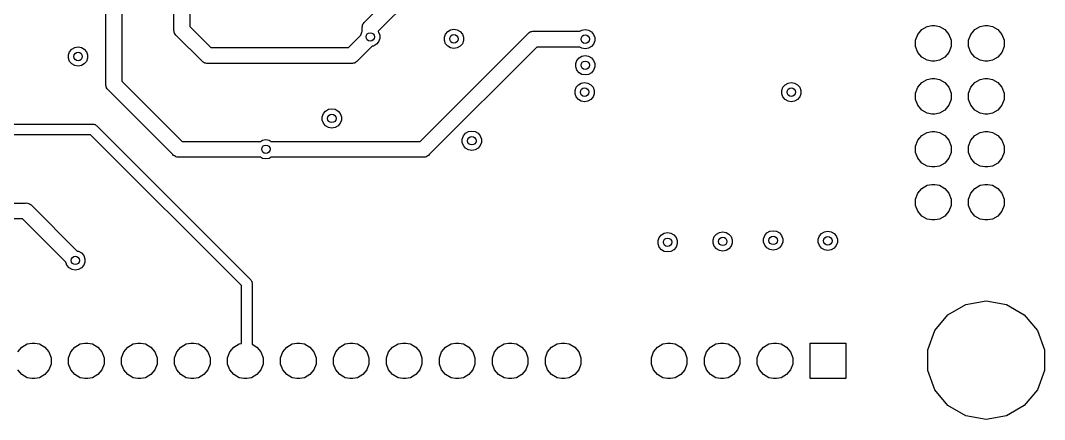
# Model space of a CAD drawing. Extents: x 91.8 to 190.2, y -113.9 to -59.9.
# Drawn here: x 141.12 to 190.22, y -113.85 to -94.71 of the extents above; entities that cross this region are included whole.
import ezdxf

# ---------------------------------------------------------------- set-up
doc = ezdxf.new("R2010")
doc.units = 0
doc.header["$MEASUREMENT"] = 0
doc.layers.add('BLACK', color=7, linetype='CONTINUOUS')

msp = doc.modelspace()

# ---------------------------------------------------------------- linework, layer by layer
at = {"layer": 'BLACK', "linetype": 'CONTINUOUS'}
for p, q in [((148.479, -95.1434), (148.479, -81.4578)), ((149.241, -81.3166), (149.241, -95.0022)), ((145.219, -97.7634), (145.219, -90.181)), ((145.981, -90.0572), (145.981, -97.6222)), ((157.632, -94.7788), (161.259, -91.1524)), ((161.698, -91.791), (158.271, -95.2178)), ((148.475, -95.1937), (148.479, -95.1434)), ((148.488, -95.2426), (148.475, -95.1937)), ((148.496, -95.2923), (148.488, -95.2426)), ((149.241, -95.0022), (150.248, -96.009)), ((157.488, -95.2679), (157.509, -95.2428)), ((157.505, -95.0263), (157.518, -94.9775)), ((157.509, -95.0766), (157.505, -95.0263)), ((157.509, -95.2428), (157.509, -95.0766)), ((157.518, -94.9775), (157.526, -94.9277)), ((157.526, -94.9277), (157.535, -94.9129)), ((157.535, -94.9129), (157.539, -94.8965)), ((157.539, -94.8965), (157.568, -94.8551)), ((157.568, -94.8551), (157.594, -94.8113)), ((157.594, -94.8113), (157.632, -94.7788)), ((158.271, -95.2178), (158.271, -95.2428)), ((158.271, -95.2428), (158.292, -95.2679)), ((161.503, -95.3629), (161.607, -95.2394)), ((161.607, -95.2394), (161.746, -95.1587)), ((161.746, -95.1587), (161.905, -95.1307)), ((161.905, -95.1307), (162.064, -95.1587)), ((162.064, -95.1587), (162.203, -95.2394)), ((162.203, -95.2394), (162.307, -95.3629)), ((165.573, -95.255), (165.588, -95.2465)), ((165.588, -95.2465), (165.637, -95.2377)), ((165.637, -95.2377), (165.686, -95.2246)), ((165.686, -95.2246), (165.737, -95.229)), ((165.737, -95.229), (167.946, -95.229)), ((167.946, -95.229), (168.041, -95.1737)), ((168.041, -95.1737), (168.2, -95.1457)), ((168.2, -95.1457), (168.359, -95.1737)), ((168.359, -95.1737), (168.498, -95.2544)), ((184.143, -95.3784), (184.335, -95.1488)), ((184.335, -95.1488), (184.595, -94.9989)), ((184.595, -94.9989), (184.816, -94.96)), ((184.816, -94.96), (184.964, -94.96)), ((184.964, -94.96), (185.185, -94.9989)), ((185.185, -94.9989), (185.445, -95.1488)), ((185.445, -95.1488), (185.637, -95.3784)), ((186.683, -95.3784), (186.875, -95.1488)), ((186.875, -95.1488), (187.135, -94.9989)), ((187.135, -94.9989), (187.356, -94.96)), ((187.356, -94.96), (187.504, -94.96)), ((187.504, -94.96), (187.725, -94.9989)), ((187.725, -94.9989), (187.985, -95.1488)), ((187.985, -95.1488), (188.177, -95.3784)), ((148.505, -95.3071), (148.496, -95.2923)), ((148.509, -95.3235), (148.505, -95.3071)), ((148.538, -95.3649), (148.509, -95.3235)), ((148.564, -95.4087), (148.538, -95.3649)), ((148.602, -95.4412), (148.564, -95.4087)), ((149.809, -96.6476), (148.602, -95.4412)), ((156.842, -96.009), (157.433, -95.4178)), ((157.433, -95.4178), (157.488, -95.2679)), ((158.292, -95.7321), (158.188, -95.8556)), ((158.292, -95.2679), (158.347, -95.4194)), ((158.347, -95.5806), (158.292, -95.7321)), ((158.347, -95.4194), (158.347, -95.5806)), ((160.282, -100.509), (165.439, -95.3524)), ((161.448, -95.5144), (161.503, -95.3629)), ((161.448, -95.6756), (161.448, -95.5144)), ((161.503, -95.8271), (161.448, -95.6756)), ((162.307, -95.3629), (162.362, -95.5144)), ((162.362, -95.6756), (162.307, -95.8271)), ((162.362, -95.5144), (162.362, -95.6756)), ((165.439, -95.3524), (165.471, -95.3136)), ((165.471, -95.3136), (165.515, -95.2884)), ((165.515, -95.2884), (165.556, -95.2594)), ((165.556, -95.2594), (165.573, -95.255)), ((168.498, -95.2544), (168.602, -95.3779)), ((168.602, -95.3779), (168.657, -95.5294)), ((168.657, -95.6906), (168.602, -95.8421)), ((168.657, -95.5294), (168.657, -95.6906)), ((184.04, -95.6601), (184.143, -95.3784)), ((184.04, -95.9599), (184.04, -95.6601)), ((185.637, -95.3784), (185.74, -95.6601)), ((185.74, -95.6601), (185.74, -95.9599)), ((186.58, -95.6601), (186.683, -95.3784)), ((186.58, -95.9599), (186.58, -95.6601)), ((188.177, -95.3784), (188.28, -95.6601)), ((188.28, -95.6601), (188.28, -95.9599)), ((143.423, -96.3594), (143.478, -96.2079)), ((143.478, -96.2079), (143.582, -96.0844)), ((143.582, -96.0844), (143.721, -96.0037)), ((143.721, -96.0037), (143.88, -95.9757)), ((143.88, -95.9757), (144.039, -96.0037)), ((144.039, -96.0037), (144.178, -96.0844)), ((144.178, -96.0844), (144.282, -96.2079)), ((144.282, -96.2079), (144.337, -96.3594)), ((150.248, -96.009), (156.842, -96.009)), ((157.981, -95.9483), (157.281, -96.6476)), ((158.049, -95.9363), (157.981, -95.9483)), ((158.188, -95.8556), (158.049, -95.9363)), ((165.878, -95.991), (160.721, -101.148)), ((161.607, -95.9506), (161.503, -95.8271)), ((161.746, -96.0313), (161.607, -95.9506)), ((161.905, -96.0593), (161.746, -96.0313)), ((162.064, -96.0313), (161.905, -96.0593)), ((162.203, -95.9506), (162.064, -96.0313)), ((162.307, -95.8271), (162.203, -95.9506)), ((167.946, -95.991), (165.878, -95.991)), ((168.041, -96.0463), (167.946, -95.991)), ((168.2, -96.0743), (168.041, -96.0463)), ((168.359, -96.0463), (168.2, -96.0743)), ((168.498, -95.9656), (168.359, -96.0463)), ((168.602, -95.8421), (168.498, -95.9656)), ((184.143, -96.2416), (184.04, -95.9599)), ((185.74, -95.9599), (185.637, -96.2416)), ((186.683, -96.2416), (186.58, -95.9599)), ((188.28, -95.9599), (188.177, -96.2416)), ((143.423, -96.5206), (143.423, -96.3594)), ((143.478, -96.6721), (143.423, -96.5206)), ((143.582, -96.7956), (143.478, -96.6721)), ((144.282, -96.6721), (144.178, -96.7956)), ((144.337, -96.5206), (144.282, -96.6721)), ((144.337, -96.3594), (144.337, -96.5206)), ((149.841, -96.6864), (149.809, -96.6476)), ((149.885, -96.7116), (149.841, -96.6864)), ((149.926, -96.7406), (149.885, -96.7116)), ((157.205, -96.7116), (157.163, -96.7406)), ((157.249, -96.6864), (157.205, -96.7116)), ((157.281, -96.6476), (157.249, -96.6864)), ((167.743, -96.7794), (167.798, -96.6279)), ((167.798, -96.6279), (167.902, -96.5044)), ((167.902, -96.5044), (168.041, -96.4237)), ((168.041, -96.4237), (168.2, -96.3957)), ((168.2, -96.3957), (168.359, -96.4237)), ((168.359, -96.4237), (168.498, -96.5044)), ((168.498, -96.5044), (168.602, -96.6279)), ((168.602, -96.6279), (168.657, -96.7794)), ((184.335, -96.4712), (184.143, -96.2416)), ((184.595, -96.6211), (184.335, -96.4712)), ((184.816, -96.66), (184.595, -96.6211)), ((184.964, -96.66), (184.816, -96.66)), ((185.185, -96.6211), (184.964, -96.66)), ((185.445, -96.4712), (185.185, -96.6211)), ((185.637, -96.2416), (185.445, -96.4712)), ((186.875, -96.4712), (186.683, -96.2416)), ((187.135, -96.6211), (186.875, -96.4712)), ((187.356, -96.66), (187.135, -96.6211)), ((187.504, -96.66), (187.356, -96.66)), ((187.725, -96.6211), (187.504, -96.66)), ((187.985, -96.4712), (187.725, -96.6211)), ((188.177, -96.2416), (187.985, -96.4712)), ((143.721, -96.8763), (143.582, -96.7956)), ((143.88, -96.9043), (143.721, -96.8763)), ((144.039, -96.8763), (143.88, -96.9043)), ((144.178, -96.7956), (144.039, -96.8763)), ((149.943, -96.745), (149.926, -96.7406)), ((149.958, -96.7535), (149.943, -96.745)), ((150.007, -96.7623), (149.958, -96.7535)), ((150.056, -96.7754), (150.007, -96.7623)), ((150.107, -96.771), (150.056, -96.7754)), ((156.983, -96.771), (150.107, -96.771)), ((157.034, -96.7754), (156.983, -96.771)), ((157.083, -96.7623), (157.034, -96.7754)), ((157.132, -96.7535), (157.083, -96.7623)), ((157.147, -96.745), (157.132, -96.7535)), ((157.163, -96.7406), (157.147, -96.745)), ((167.743, -96.9406), (167.743, -96.7794)), ((167.798, -97.0921), (167.743, -96.9406)), ((167.902, -97.2156), (167.798, -97.0921)), ((168.041, -97.2963), (167.902, -97.2156)), ((168.498, -97.2156), (168.359, -97.2963)), ((168.602, -97.0921), (168.498, -97.2156)), ((168.657, -96.9406), (168.602, -97.0921)), ((168.657, -96.7794), (168.657, -96.9406)), ((145.981, -97.6222), (148.868, -100.509)), ((168.011, -97.7137), (168.17, -97.6857)), ((168.2, -97.3243), (168.041, -97.2963)), ((168.17, -97.6857), (168.329, -97.7137)), ((168.359, -97.2963), (168.2, -97.3243)), ((177.921, -97.7137), (178.08, -97.6857)), ((178.08, -97.6857), (178.239, -97.7137)), ((184.143, -97.9184), (184.335, -97.6888)), ((184.335, -97.6888), (184.595, -97.5389)), ((184.595, -97.5389), (184.816, -97.5)), ((184.816, -97.5), (184.964, -97.5)), ((184.964, -97.5), (185.185, -97.5389)), ((185.185, -97.5389), (185.445, -97.6888)), ((185.445, -97.6888), (185.637, -97.9184)), ((186.683, -97.9184), (186.875, -97.6888)), ((186.875, -97.6888), (187.135, -97.5389)), ((187.135, -97.5389), (187.356, -97.5)), ((187.356, -97.5), (187.504, -97.5)), ((187.504, -97.5), (187.725, -97.5389)), ((187.725, -97.5389), (187.985, -97.6888)), ((187.985, -97.6888), (188.177, -97.9184)), ((145.215, -97.8137), (145.219, -97.7634)), ((145.228, -97.8626), (145.215, -97.8137)), ((145.236, -97.9123), (145.228, -97.8626)), ((145.245, -97.9271), (145.236, -97.9123)), ((145.249, -97.9435), (145.245, -97.9271)), ((145.278, -97.9849), (145.249, -97.9435)), ((145.304, -98.0287), (145.278, -97.9849)), ((145.342, -98.0612), (145.304, -98.0287)), ((148.429, -101.148), (145.342, -98.0612)), ((167.713, -98.0694), (167.768, -97.9179)), ((167.713, -98.2306), (167.713, -98.0694)), ((167.768, -97.9179), (167.872, -97.7944)), ((167.872, -97.7944), (168.011, -97.7137)), ((168.329, -97.7137), (168.468, -97.7944)), ((168.468, -97.7944), (168.572, -97.9179)), ((168.572, -97.9179), (168.627, -98.0694)), ((168.627, -98.0694), (168.627, -98.2306)), ((177.623, -98.0694), (177.678, -97.9179)), ((177.623, -98.2306), (177.623, -98.0694)), ((177.678, -97.9179), (177.782, -97.7944)), ((177.782, -97.7944), (177.921, -97.7137)), ((178.239, -97.7137), (178.378, -97.7944)), ((178.378, -97.7944), (178.482, -97.9179)), ((178.482, -97.9179), (178.537, -98.0694)), ((178.537, -98.0694), (178.537, -98.2306)), ((184.04, -98.2001), (184.143, -97.9184)), ((185.637, -97.9184), (185.74, -98.2001)), ((186.58, -98.2001), (186.683, -97.9184)), ((188.177, -97.9184), (188.28, -98.2001)), ((167.768, -98.3821), (167.713, -98.2306)), ((167.872, -98.5056), (167.768, -98.3821)), ((168.011, -98.5863), (167.872, -98.5056)), ((168.17, -98.6143), (168.011, -98.5863)), ((168.329, -98.5863), (168.17, -98.6143)), ((168.468, -98.5056), (168.329, -98.5863)), ((168.572, -98.3821), (168.468, -98.5056)), ((168.627, -98.2306), (168.572, -98.3821)), ((177.678, -98.3821), (177.623, -98.2306)), ((177.782, -98.5056), (177.678, -98.3821)), ((177.921, -98.5863), (177.782, -98.5056)), ((178.08, -98.6143), (177.921, -98.5863)), ((178.239, -98.5863), (178.08, -98.6143)), ((178.378, -98.5056), (178.239, -98.5863)), ((178.482, -98.3821), (178.378, -98.5056)), ((178.537, -98.2306), (178.482, -98.3821)), ((184.04, -98.4999), (184.04, -98.2001)), ((184.143, -98.7816), (184.04, -98.4999)), ((185.74, -98.4999), (185.637, -98.7816)), ((185.74, -98.2001), (185.74, -98.4999)), ((186.58, -98.4999), (186.58, -98.2001)), ((186.683, -98.7816), (186.58, -98.4999)), ((188.28, -98.4999), (188.177, -98.7816)), ((188.28, -98.2001), (188.28, -98.4999)), ((155.593, -99.3294), (155.648, -99.1779)), ((155.648, -99.1779), (155.752, -99.0544)), ((155.752, -99.0544), (155.891, -98.9737)), ((155.891, -98.9737), (156.05, -98.9457)), ((156.05, -98.9457), (156.209, -98.9737)), ((156.209, -98.9737), (156.348, -99.0544)), ((156.348, -99.0544), (156.452, -99.1779)), ((156.452, -99.1779), (156.507, -99.3294)), ((184.335, -99.0112), (184.143, -98.7816)), ((184.595, -99.1611), (184.335, -99.0112)), ((184.816, -99.2), (184.595, -99.1611)), ((185.185, -99.1611), (184.964, -99.2)), ((185.445, -99.0112), (185.185, -99.1611)), ((185.637, -98.7816), (185.445, -99.0112)), ((186.875, -99.0112), (186.683, -98.7816)), ((187.135, -99.1611), (186.875, -99.0112)), ((187.356, -99.2), (187.135, -99.1611)), ((187.725, -99.1611), (187.504, -99.2)), ((187.985, -99.0112), (187.725, -99.1611)), ((188.177, -98.7816), (187.985, -99.0112)), ((155.593, -99.4906), (155.593, -99.3294)), ((155.648, -99.6421), (155.593, -99.4906)), ((155.752, -99.7656), (155.648, -99.6421)), ((156.452, -99.6421), (156.348, -99.7656)), ((156.507, -99.4906), (156.452, -99.6421)), ((156.507, -99.3294), (156.507, -99.4906)), ((184.964, -99.2), (184.816, -99.2)), ((187.504, -99.2), (187.356, -99.2)), ((133.491, -99.686), (144.579, -99.686)), ((144.579, -99.686), (144.612, -99.6831)), ((144.612, -99.6831), (144.645, -99.6918)), ((144.645, -99.6918), (144.678, -99.6976)), ((144.678, -99.6976), (144.688, -99.7033)), ((144.688, -99.7033), (144.699, -99.7062)), ((144.699, -99.7062), (144.727, -99.7256)), ((144.727, -99.7256), (144.756, -99.7424)), ((144.756, -99.7424), (144.777, -99.7682)), ((144.777, -99.7682), (152.142, -107.133)), ((155.891, -99.8463), (155.752, -99.7656)), ((156.05, -99.8743), (155.891, -99.8463)), ((156.209, -99.8463), (156.05, -99.8743)), ((156.348, -99.7656), (156.209, -99.8463)), ((162.358, -100.248), (162.462, -100.124)), ((162.462, -100.124), (162.601, -100.044)), ((162.601, -100.044), (162.76, -100.016)), ((162.76, -100.016), (162.919, -100.044)), ((162.919, -100.044), (163.058, -100.124)), ((163.058, -100.124), (163.162, -100.248)), ((184.335, -100.229), (184.595, -100.079)), ((184.595, -100.079), (184.816, -100.04)), ((184.816, -100.04), (184.964, -100.04)), ((184.964, -100.04), (185.185, -100.079)), ((185.185, -100.079), (185.445, -100.229)), ((186.875, -100.229), (187.135, -100.079)), ((187.135, -100.079), (187.356, -100.04)), ((187.356, -100.04), (187.504, -100.04)), ((187.504, -100.04), (187.725, -100.079)), ((187.725, -100.079), (187.985, -100.229)), ((144.485, -100.194), (133.585, -100.194)), ((151.716, -107.425), (144.485, -100.194)), ((148.868, -100.509), (152.636, -100.509)), ((152.636, -100.509), (152.731, -100.454)), ((152.731, -100.454), (152.89, -100.426)), ((152.89, -100.426), (153.049, -100.454)), ((153.049, -100.454), (153.144, -100.509)), ((153.144, -100.509), (160.282, -100.509)), ((162.303, -100.399), (162.358, -100.248)), ((162.303, -100.561), (162.303, -100.399)), ((162.358, -100.712), (162.303, -100.561)), ((163.162, -100.248), (163.217, -100.399)), ((163.217, -100.561), (163.162, -100.712)), ((163.217, -100.399), (163.217, -100.561)), ((184.04, -100.74), (184.143, -100.458)), ((184.143, -100.458), (184.335, -100.229)), ((185.445, -100.229), (185.637, -100.458)), ((185.637, -100.458), (185.74, -100.74)), ((186.58, -100.74), (186.683, -100.458)), ((186.683, -100.458), (186.875, -100.229)), ((187.985, -100.229), (188.177, -100.458)), ((188.177, -100.458), (188.28, -100.74)), ((162.462, -100.836), (162.358, -100.712)), ((162.601, -100.916), (162.462, -100.836)), ((162.76, -100.944), (162.601, -100.916)), ((162.919, -100.916), (162.76, -100.944)), ((163.058, -100.836), (162.919, -100.916)), ((163.162, -100.712), (163.058, -100.836)), ((184.04, -101.04), (184.04, -100.74)), ((184.143, -101.322), (184.04, -101.04)), ((185.74, -101.04), (185.637, -101.322)), ((185.74, -100.74), (185.74, -101.04)), ((186.58, -101.04), (186.58, -100.74)), ((186.683, -101.322), (186.58, -101.04)), ((188.28, -101.04), (188.177, -101.322)), ((188.28, -100.74), (188.28, -101.04)), ((148.461, -101.186), (148.429, -101.148)), ((148.505, -101.212), (148.461, -101.186)), ((148.546, -101.241), (148.505, -101.212)), ((148.563, -101.245), (148.546, -101.241)), ((148.578, -101.254), (148.563, -101.245)), ((148.627, -101.262), (148.578, -101.254)), ((148.676, -101.275), (148.627, -101.262)), ((148.727, -101.271), (148.676, -101.275)), ((152.636, -101.271), (148.727, -101.271)), ((152.731, -101.326), (152.636, -101.271)), ((152.89, -101.354), (152.731, -101.326)), ((153.049, -101.326), (152.89, -101.354)), ((153.144, -101.271), (153.049, -101.326)), ((160.423, -101.271), (153.144, -101.271)), ((160.474, -101.275), (160.423, -101.271)), ((160.523, -101.262), (160.474, -101.275)), ((160.572, -101.254), (160.523, -101.262)), ((160.587, -101.245), (160.572, -101.254)), ((160.603, -101.241), (160.587, -101.245)), ((160.645, -101.212), (160.603, -101.241)), ((160.689, -101.186), (160.645, -101.212)), ((160.721, -101.148), (160.689, -101.186)), ((184.335, -101.551), (184.143, -101.322)), ((184.595, -101.701), (184.335, -101.551)), ((185.445, -101.551), (185.185, -101.701)), ((185.637, -101.322), (185.445, -101.551)), ((186.875, -101.551), (186.683, -101.322)), ((187.135, -101.701), (186.875, -101.551)), ((187.985, -101.551), (187.725, -101.701)), ((188.177, -101.322), (187.985, -101.551)), ((184.816, -101.74), (184.595, -101.701)), ((184.964, -101.74), (184.816, -101.74)), ((185.185, -101.701), (184.964, -101.74)), ((187.356, -101.74), (187.135, -101.701)), ((187.504, -101.74), (187.356, -101.74)), ((187.725, -101.701), (187.504, -101.74)), ((184.595, -102.619), (184.816, -102.58)), ((184.816, -102.58), (184.964, -102.58)), ((184.964, -102.58), (185.185, -102.619)), ((187.135, -102.619), (187.356, -102.58)), ((187.356, -102.58), (187.504, -102.58)), ((187.504, -102.58), (187.725, -102.619)), ((184.04, -103.28), (184.143, -102.998)), ((184.143, -102.998), (184.335, -102.769)), ((184.335, -102.769), (184.595, -102.619)), ((185.185, -102.619), (185.445, -102.769)), ((185.445, -102.769), (185.637, -102.998)), ((185.637, -102.998), (185.74, -103.28)), ((186.58, -103.28), (186.683, -102.998)), ((186.683, -102.998), (186.875, -102.769)), ((186.875, -102.769), (187.135, -102.619)), ((187.725, -102.619), (187.985, -102.769)), ((187.985, -102.769), (188.177, -102.998)), ((188.177, -102.998), (188.28, -103.28)), ((138.834, -103.469), (141.363, -103.469)), ((141.363, -103.469), (141.414, -103.465)), ((141.414, -103.465), (141.463, -103.478)), ((141.463, -103.478), (141.512, -103.486)), ((141.512, -103.486), (141.527, -103.495)), ((141.527, -103.495), (141.543, -103.499)), ((141.543, -103.499), (141.585, -103.528)), ((141.585, -103.528), (141.629, -103.554)), ((141.629, -103.554), (141.661, -103.592)), ((141.661, -103.592), (143.841, -105.772)), ((184.04, -103.58), (184.04, -103.28)), ((184.143, -103.862), (184.04, -103.58)), ((185.74, -103.58), (185.637, -103.862)), ((185.74, -103.28), (185.74, -103.58)), ((186.58, -103.58), (186.58, -103.28)), ((186.683, -103.862), (186.58, -103.58)), ((188.28, -103.58), (188.177, -103.862)), ((188.28, -103.28), (188.28, -103.58)), ((184.335, -104.091), (184.143, -103.862)), ((184.595, -104.241), (184.335, -104.091)), ((185.445, -104.091), (185.185, -104.241)), ((185.637, -103.862), (185.445, -104.091)), ((186.875, -104.091), (186.683, -103.862)), ((187.135, -104.241), (186.875, -104.091)), ((187.985, -104.091), (187.725, -104.241)), ((188.177, -103.862), (187.985, -104.091)), ((141.222, -104.231), (138.834, -104.231)), ((143.293, -106.302), (141.222, -104.231)), ((184.816, -104.28), (184.595, -104.241)), ((184.964, -104.28), (184.816, -104.28)), ((185.185, -104.241), (184.964, -104.28)), ((187.356, -104.28), (187.135, -104.241)), ((187.504, -104.28), (187.356, -104.28)), ((187.725, -104.241), (187.504, -104.28)), ((171.748, -105.118), (171.852, -104.994)), ((171.852, -104.994), (171.991, -104.914)), ((171.991, -104.914), (172.15, -104.886)), ((172.15, -104.886), (172.309, -104.914)), ((172.309, -104.914), (172.448, -104.994)), ((172.448, -104.994), (172.552, -105.118)), ((174.388, -105.078), (174.492, -104.954)), ((174.492, -104.954), (174.631, -104.874)), ((174.631, -104.874), (174.79, -104.846)), ((174.79, -104.846), (174.949, -104.874)), ((174.949, -104.874), (175.088, -104.954)), ((175.088, -104.954), (175.192, -105.078)), ((176.753, -105.179), (176.808, -105.028)), ((176.808, -105.028), (176.912, -104.904)), ((176.912, -104.904), (177.051, -104.824)), ((177.051, -104.824), (177.21, -104.796)), ((177.21, -104.796), (177.369, -104.824)), ((177.369, -104.824), (177.508, -104.904)), ((177.508, -104.904), (177.612, -105.028)), ((177.612, -105.028), (177.667, -105.179)), ((179.373, -105.199), (179.428, -105.048)), ((179.428, -105.048), (179.532, -104.924)), ((179.532, -104.924), (179.671, -104.844)), ((179.671, -104.844), (179.83, -104.816)), ((179.83, -104.816), (179.989, -104.844)), ((179.989, -104.844), (180.128, -104.924)), ((180.128, -104.924), (180.232, -105.048)), ((180.232, -105.048), (180.287, -105.199)), ((171.693, -105.269), (171.748, -105.118)), ((171.693, -105.431), (171.693, -105.269)), ((171.748, -105.582), (171.693, -105.431)), ((172.552, -105.118), (172.607, -105.269)), ((172.607, -105.431), (172.552, -105.582)), ((172.607, -105.269), (172.607, -105.431)), ((174.333, -105.229), (174.388, -105.078)), ((174.333, -105.391), (174.333, -105.229)), ((174.388, -105.542), (174.333, -105.391)), ((174.492, -105.666), (174.388, -105.542)), ((175.192, -105.542), (175.088, -105.666)), ((175.192, -105.078), (175.247, -105.229)), ((175.247, -105.391), (175.192, -105.542)), ((175.247, -105.229), (175.247, -105.391)), ((176.753, -105.341), (176.753, -105.179)), ((176.808, -105.492), (176.753, -105.341)), ((176.912, -105.616), (176.808, -105.492)), ((177.612, -105.492), (177.508, -105.616)), ((177.667, -105.341), (177.612, -105.492)), ((177.667, -105.179), (177.667, -105.341)), ((179.373, -105.361), (179.373, -105.199)), ((179.428, -105.512), (179.373, -105.361)), ((179.532, -105.636), (179.428, -105.512)), ((180.232, -105.512), (180.128, -105.636)), ((180.287, -105.361), (180.232, -105.512)), ((180.287, -105.199), (180.287, -105.361)), ((143.841, -105.772), (143.909, -105.784)), ((143.909, -105.784), (144.048, -105.864)), ((144.048, -105.864), (144.152, -105.988)), ((144.152, -105.988), (144.207, -106.139)), ((171.852, -105.706), (171.748, -105.582)), ((171.991, -105.786), (171.852, -105.706)), ((172.15, -105.814), (171.991, -105.786)), ((172.309, -105.786), (172.15, -105.814)), ((172.448, -105.706), (172.309, -105.786)), ((172.552, -105.582), (172.448, -105.706)), ((174.631, -105.746), (174.492, -105.666)), ((174.79, -105.774), (174.631, -105.746)), ((174.949, -105.746), (174.79, -105.774)), ((175.088, -105.666), (174.949, -105.746)), ((177.051, -105.696), (176.912, -105.616)), ((177.21, -105.724), (177.051, -105.696)), ((177.369, -105.696), (177.21, -105.724)), ((177.508, -105.616), (177.369, -105.696)), ((179.671, -105.716), (179.532, -105.636)), ((179.83, -105.744), (179.671, -105.716)), ((179.989, -105.716), (179.83, -105.744)), ((180.128, -105.636), (179.989, -105.716)), ((143.348, -106.452), (143.293, -106.302)), ((143.452, -106.576), (143.348, -106.452)), ((144.152, -106.452), (144.048, -106.576)), ((144.207, -106.301), (144.152, -106.452)), ((144.207, -106.139), (144.207, -106.301)), ((143.591, -106.656), (143.452, -106.576)), ((143.75, -106.684), (143.591, -106.656)), ((143.909, -106.656), (143.75, -106.684)), ((144.048, -106.576), (143.909, -106.656)), ((151.716, -110.209), (151.716, -107.425)), ((152.142, -107.133), (152.168, -107.154)), ((152.168, -107.154), (152.184, -107.183)), ((152.184, -107.183), (152.204, -107.211)), ((152.204, -107.211), (152.207, -107.222)), ((152.207, -107.222), (152.212, -107.232)), ((152.212, -107.232), (152.218, -107.265)), ((152.218, -107.265), (152.227, -107.298)), ((152.227, -107.298), (152.224, -107.331)), ((152.224, -107.331), (152.224, -110.246)), ((185.592, -108.832), (186.448, -108.338)), ((186.448, -108.338), (187.42, -108.167)), ((187.42, -108.167), (188.392, -108.338)), ((188.392, -108.338), (189.248, -108.832)), ((184.958, -109.588), (185.592, -108.832)), ((189.248, -108.832), (189.882, -109.588)), ((184.62, -110.516), (184.958, -109.588)), ((189.882, -109.588), (190.22, -110.516)), ((140.993, -110.608), (141.185, -110.379)), ((141.185, -110.379), (141.445, -110.229)), ((141.445, -110.229), (141.666, -110.19)), ((141.666, -110.19), (141.814, -110.19)), ((141.814, -110.19), (142.035, -110.229)), ((142.035, -110.229), (142.295, -110.379)), ((142.295, -110.379), (142.487, -110.608)), ((143.533, -110.608), (143.725, -110.379)), ((143.725, -110.379), (143.985, -110.229)), ((143.985, -110.229), (144.206, -110.19)), ((144.206, -110.19), (144.354, -110.19)), ((144.354, -110.19), (144.575, -110.229)), ((144.575, -110.229), (144.835, -110.379)), ((144.835, -110.379), (145.027, -110.608)), ((146.073, -110.608), (146.265, -110.379)), ((146.265, -110.379), (146.525, -110.229)), ((146.525, -110.229), (146.746, -110.19)), ((146.746, -110.19), (146.894, -110.19)), ((146.894, -110.19), (147.115, -110.229)), ((147.115, -110.229), (147.375, -110.379)), ((147.375, -110.379), (147.567, -110.608)), ((148.613, -110.608), (148.805, -110.379)), ((148.805, -110.379), (149.065, -110.229)), ((149.065, -110.229), (149.286, -110.19)), ((149.286, -110.19), (149.434, -110.19)), ((149.434, -110.19), (149.655, -110.229)), ((149.655, -110.229), (149.915, -110.379)), ((149.915, -110.379), (150.107, -110.608)), ((151.153, -110.608), (151.345, -110.379)), ((151.345, -110.379), (151.605, -110.229)), ((151.605, -110.229), (151.716, -110.209)), ((152.224, -110.246), (152.455, -110.379)), ((152.455, -110.379), (152.647, -110.608)), ((153.693, -110.608), (153.885, -110.379)), ((153.885, -110.379), (154.145, -110.229)), ((154.145, -110.229), (154.366, -110.19)), ((154.366, -110.19), (154.514, -110.19)), ((154.514, -110.19), (154.735, -110.229)), ((154.735, -110.229), (154.995, -110.379)), ((154.995, -110.379), (155.187, -110.608)), ((156.233, -110.608), (156.425, -110.379)), ((156.425, -110.379), (156.685, -110.229)), ((156.685, -110.229), (156.906, -110.19)), ((156.906, -110.19), (157.054, -110.19)), ((157.054, -110.19), (157.275, -110.229)), ((157.275, -110.229), (157.535, -110.379)), ((157.535, -110.379), (157.727, -110.608)), ((158.773, -110.608), (158.965, -110.379)), ((158.965, -110.379), (159.225, -110.229)), ((159.225, -110.229), (159.446, -110.19)), ((159.446, -110.19), (159.594, -110.19)), ((159.594, -110.19), (159.815, -110.229)), ((159.815, -110.229), (160.075, -110.379)), ((160.075, -110.379), (160.267, -110.608)), ((161.313, -110.608), (161.505, -110.379)), ((161.505, -110.379), (161.765, -110.229)), ((161.765, -110.229), (161.986, -110.19)), ((161.986, -110.19), (162.134, -110.19)), ((162.134, -110.19), (162.355, -110.229)), ((162.355, -110.229), (162.615, -110.379)), ((162.615, -110.379), (162.807, -110.608)), ((163.853, -110.608), (164.045, -110.379)), ((164.045, -110.379), (164.305, -110.229)), ((164.305, -110.229), (164.526, -110.19)), ((164.526, -110.19), (164.674, -110.19)), ((164.674, -110.19), (164.895, -110.229)), ((164.895, -110.229), (165.155, -110.379)), ((165.155, -110.379), (165.347, -110.608)), ((166.393, -110.608), (166.585, -110.379)), ((166.585, -110.379), (166.845, -110.229)), ((166.845, -110.229), (167.066, -110.19)), ((167.066, -110.19), (167.214, -110.19)), ((167.214, -110.19), (167.435, -110.229)), ((167.435, -110.229), (167.695, -110.379)), ((167.695, -110.379), (167.887, -110.608)), ((171.473, -110.608), (171.665, -110.379)), ((171.665, -110.379), (171.925, -110.229)), ((171.925, -110.229), (172.146, -110.19)), ((172.146, -110.19), (172.294, -110.19)), ((172.294, -110.19), (172.515, -110.229)), ((172.515, -110.229), (172.775, -110.379)), ((172.775, -110.379), (172.967, -110.608)), ((174.013, -110.608), (174.205, -110.379)), ((174.205, -110.379), (174.465, -110.229)), ((174.465, -110.229), (174.686, -110.19)), ((174.686, -110.19), (174.834, -110.19)), ((174.834, -110.19), (175.055, -110.229)), ((175.055, -110.229), (175.315, -110.379)), ((175.315, -110.379), (175.507, -110.608)), ((176.553, -110.608), (176.745, -110.379)), ((176.745, -110.379), (177.005, -110.229)), ((177.005, -110.229), (177.226, -110.19)), ((177.226, -110.19), (177.374, -110.19)), ((177.374, -110.19), (177.595, -110.229)), ((177.595, -110.229), (177.855, -110.379)), ((177.855, -110.379), (178.047, -110.608)), ((178.99, -111.89), (178.99, -110.19)), ((178.99, -110.19), (180.69, -110.19)), ((180.69, -110.19), (180.69, -111.89)), ((142.487, -110.608), (142.59, -110.89)), ((142.59, -110.89), (142.59, -111.19)), ((143.43, -110.89), (143.533, -110.608)), ((143.43, -111.19), (143.43, -110.89)), ((145.027, -110.608), (145.13, -110.89)), ((145.13, -110.89), (145.13, -111.19)), ((145.97, -110.89), (146.073, -110.608)), ((145.97, -111.19), (145.97, -110.89)), ((147.567, -110.608), (147.67, -110.89)), ((147.67, -110.89), (147.67, -111.19)), ((148.51, -110.89), (148.613, -110.608)), ((148.51, -111.19), (148.51, -110.89)), ((150.107, -110.608), (150.21, -110.89)), ((150.21, -110.89), (150.21, -111.19)), ((151.05, -110.89), (151.153, -110.608)), ((151.05, -111.19), (151.05, -110.89)), ((152.647, -110.608), (152.75, -110.89)), ((152.75, -110.89), (152.75, -111.19)), ((153.59, -110.89), (153.693, -110.608)), ((153.59, -111.19), (153.59, -110.89)), ((155.187, -110.608), (155.29, -110.89)), ((155.29, -110.89), (155.29, -111.19)), ((156.13, -110.89), (156.233, -110.608)), ((156.13, -111.19), (156.13, -110.89)), ((157.727, -110.608), (157.83, -110.89)), ((157.83, -110.89), (157.83, -111.19)), ((158.67, -110.89), (158.773, -110.608)), ((158.67, -111.19), (158.67, -110.89)), ((160.267, -110.608), (160.37, -110.89)), ((160.37, -110.89), (160.37, -111.19)), ((161.21, -110.89), (161.313, -110.608)), ((161.21, -111.19), (161.21, -110.89)), ((162.807, -110.608), (162.91, -110.89)), ((162.91, -110.89), (162.91, -111.19)), ((163.75, -110.89), (163.853, -110.608)), ((163.75, -111.19), (163.75, -110.89)), ((165.347, -110.608), (165.45, -110.89)), ((165.45, -110.89), (165.45, -111.19)), ((166.29, -110.89), (166.393, -110.608)), ((166.29, -111.19), (166.29, -110.89)), ((167.887, -110.608), (167.99, -110.89)), ((167.99, -110.89), (167.99, -111.19)), ((171.37, -110.89), (171.473, -110.608)), ((171.37, -111.19), (171.37, -110.89)), ((172.967, -110.608), (173.07, -110.89)), ((173.07, -110.89), (173.07, -111.19)), ((173.91, -110.89), (174.013, -110.608)), ((173.91, -111.19), (173.91, -110.89)), ((175.507, -110.608), (175.61, -110.89)), ((175.61, -110.89), (175.61, -111.19)), ((176.45, -110.89), (176.553, -110.608)), ((176.45, -111.19), (176.45, -110.89)), ((178.047, -110.608), (178.15, -110.89)), ((178.15, -110.89), (178.15, -111.19)), ((184.62, -111.504), (184.62, -110.516)), ((190.22, -110.516), (190.22, -111.504)), ((142.59, -111.19), (142.487, -111.472)), ((143.533, -111.472), (143.43, -111.19)), ((145.13, -111.19), (145.027, -111.472)), ((146.073, -111.472), (145.97, -111.19)), ((147.67, -111.19), (147.567, -111.472)), ((148.613, -111.472), (148.51, -111.19)), ((150.21, -111.19), (150.107, -111.472)), ((151.153, -111.472), (151.05, -111.19)), ((152.75, -111.19), (152.647, -111.472)), ((153.693, -111.472), (153.59, -111.19)), ((155.29, -111.19), (155.187, -111.472)), ((156.233, -111.472), (156.13, -111.19)), ((157.83, -111.19), (157.727, -111.472)), ((158.773, -111.472), (158.67, -111.19)), ((160.37, -111.19), (160.267, -111.472)), ((161.313, -111.472), (161.21, -111.19)), ((162.91, -111.19), (162.807, -111.472)), ((163.853, -111.472), (163.75, -111.19)), ((165.45, -111.19), (165.347, -111.472)), ((166.393, -111.472), (166.29, -111.19)), ((167.99, -111.19), (167.887, -111.472)), ((171.473, -111.472), (171.37, -111.19)), ((173.07, -111.19), (172.967, -111.472)), ((174.013, -111.472), (173.91, -111.19)), ((175.61, -111.19), (175.507, -111.472)), ((176.553, -111.472), (176.45, -111.19)), ((178.15, -111.19), (178.047, -111.472)), ((141.185, -111.701), (140.993, -111.472)), ((141.445, -111.851), (141.185, -111.701)), ((141.666, -111.89), (141.445, -111.851)), ((141.814, -111.89), (141.666, -111.89)), ((142.035, -111.851), (141.814, -111.89)), ((142.295, -111.701), (142.035, -111.851)), ((142.487, -111.472), (142.295, -111.701)), ((143.725, -111.701), (143.533, -111.472)), ((143.985, -111.851), (143.725, -111.701)), ((144.206, -111.89), (143.985, -111.851)), ((144.354, -111.89), (144.206, -111.89)), ((144.575, -111.851), (144.354, -111.89)), ((144.835, -111.701), (144.575, -111.851)), ((145.027, -111.472), (144.835, -111.701)), ((146.265, -111.701), (146.073, -111.472)), ((146.525, -111.851), (146.265, -111.701)), ((146.746, -111.89), (146.525, -111.851)), ((146.894, -111.89), (146.746, -111.89)), ((147.115, -111.851), (146.894, -111.89)), ((147.375, -111.701), (147.115, -111.851)), ((147.567, -111.472), (147.375, -111.701)), ((148.805, -111.701), (148.613, -111.472)), ((149.065, -111.851), (148.805, -111.701)), ((149.286, -111.89), (149.065, -111.851)), ((149.434, -111.89), (149.286, -111.89)), ((149.655, -111.851), (149.434, -111.89)), ((149.915, -111.701), (149.655, -111.851)), ((150.107, -111.472), (149.915, -111.701)), ((151.345, -111.701), (151.153, -111.472)), ((151.605, -111.851), (151.345, -111.701)), ((151.826, -111.89), (151.605, -111.851)), ((151.974, -111.89), (151.826, -111.89)), ((152.195, -111.851), (151.974, -111.89)), ((152.455, -111.701), (152.195, -111.851)), ((152.647, -111.472), (152.455, -111.701)), ((153.885, -111.701), (153.693, -111.472)), ((154.145, -111.851), (153.885, -111.701)), ((154.366, -111.89), (154.145, -111.851)), ((154.514, -111.89), (154.366, -111.89)), ((154.735, -111.851), (154.514, -111.89)), ((154.995, -111.701), (154.735, -111.851)), ((155.187, -111.472), (154.995, -111.701)), ((156.425, -111.701), (156.233, -111.472)), ((156.685, -111.851), (156.425, -111.701)), ((156.906, -111.89), (156.685, -111.851)), ((157.054, -111.89), (156.906, -111.89)), ((157.275, -111.851), (157.054, -111.89)), ((157.535, -111.701), (157.275, -111.851)), ((157.727, -111.472), (157.535, -111.701)), ((158.965, -111.701), (158.773, -111.472)), ((159.225, -111.851), (158.965, -111.701)), ((159.446, -111.89), (159.225, -111.851)), ((159.594, -111.89), (159.446, -111.89)), ((159.815, -111.851), (159.594, -111.89)), ((160.075, -111.701), (159.815, -111.851)), ((160.267, -111.472), (160.075, -111.701)), ((161.505, -111.701), (161.313, -111.472)), ((161.765, -111.851), (161.505, -111.701)), ((161.986, -111.89), (161.765, -111.851)), ((162.134, -111.89), (161.986, -111.89)), ((162.355, -111.851), (162.134, -111.89)), ((162.615, -111.701), (162.355, -111.851)), ((162.807, -111.472), (162.615, -111.701)), ((164.045, -111.701), (163.853, -111.472)), ((164.305, -111.851), (164.045, -111.701)), ((164.526, -111.89), (164.305, -111.851)), ((164.674, -111.89), (164.526, -111.89)), ((164.895, -111.851), (164.674, -111.89)), ((165.155, -111.701), (164.895, -111.851)), ((165.347, -111.472), (165.155, -111.701)), ((166.585, -111.701), (166.393, -111.472)), ((166.845, -111.851), (166.585, -111.701)), ((167.066, -111.89), (166.845, -111.851)), ((167.214, -111.89), (167.066, -111.89)), ((167.435, -111.851), (167.214, -111.89)), ((167.695, -111.701), (167.435, -111.851)), ((167.887, -111.472), (167.695, -111.701)), ((171.665, -111.701), (171.473, -111.472)), ((171.925, -111.851), (171.665, -111.701)), ((172.146, -111.89), (171.925, -111.851)), ((172.294, -111.89), (172.146, -111.89)), ((172.515, -111.851), (172.294, -111.89)), ((172.775, -111.701), (172.515, -111.851)), ((172.967, -111.472), (172.775, -111.701)), ((174.205, -111.701), (174.013, -111.472)), ((174.465, -111.851), (174.205, -111.701)), ((174.686, -111.89), (174.465, -111.851)), ((174.834, -111.89), (174.686, -111.89)), ((175.055, -111.851), (174.834, -111.89)), ((175.315, -111.701), (175.055, -111.851)), ((175.507, -111.472), (175.315, -111.701)), ((176.745, -111.701), (176.553, -111.472)), ((177.005, -111.851), (176.745, -111.701)), ((177.226, -111.89), (177.005, -111.851)), ((177.374, -111.89), (177.226, -111.89)), ((177.595, -111.851), (177.374, -111.89)), ((177.855, -111.701), (177.595, -111.851)), ((178.047, -111.472), (177.855, -111.701)), ((180.69, -111.89), (178.99, -111.89)), ((184.958, -112.432), (184.62, -111.504)), ((190.22, -111.504), (189.882, -112.432)), ((185.592, -113.188), (184.958, -112.432)), ((189.882, -112.432), (189.248, -113.188)), ((186.448, -113.682), (185.592, -113.188)), ((189.248, -113.188), (188.392, -113.682)), ((187.42, -113.853), (186.448, -113.682)), ((188.392, -113.682), (187.42, -113.853))]:
    msp.add_line(p, q, dxfattribs=at)
at = {"layer": 'BLACK'}
for centre in [(157.89, -95.5), (161.905, -95.595), (168.2, -95.61), (143.88, -96.44), (168.2, -96.86), (168.17, -98.15), (178.08, -98.15), (156.05, -99.41), (162.76, -100.48), (152.89, -100.89), (177.21, -105.26), (172.15, -105.35), (174.79, -105.31), (179.83, -105.28), (143.75, -106.22)]:
    msp.add_circle(centre, 0.2032, dxfattribs=at)

doc.saveas('drawing.dxf')
